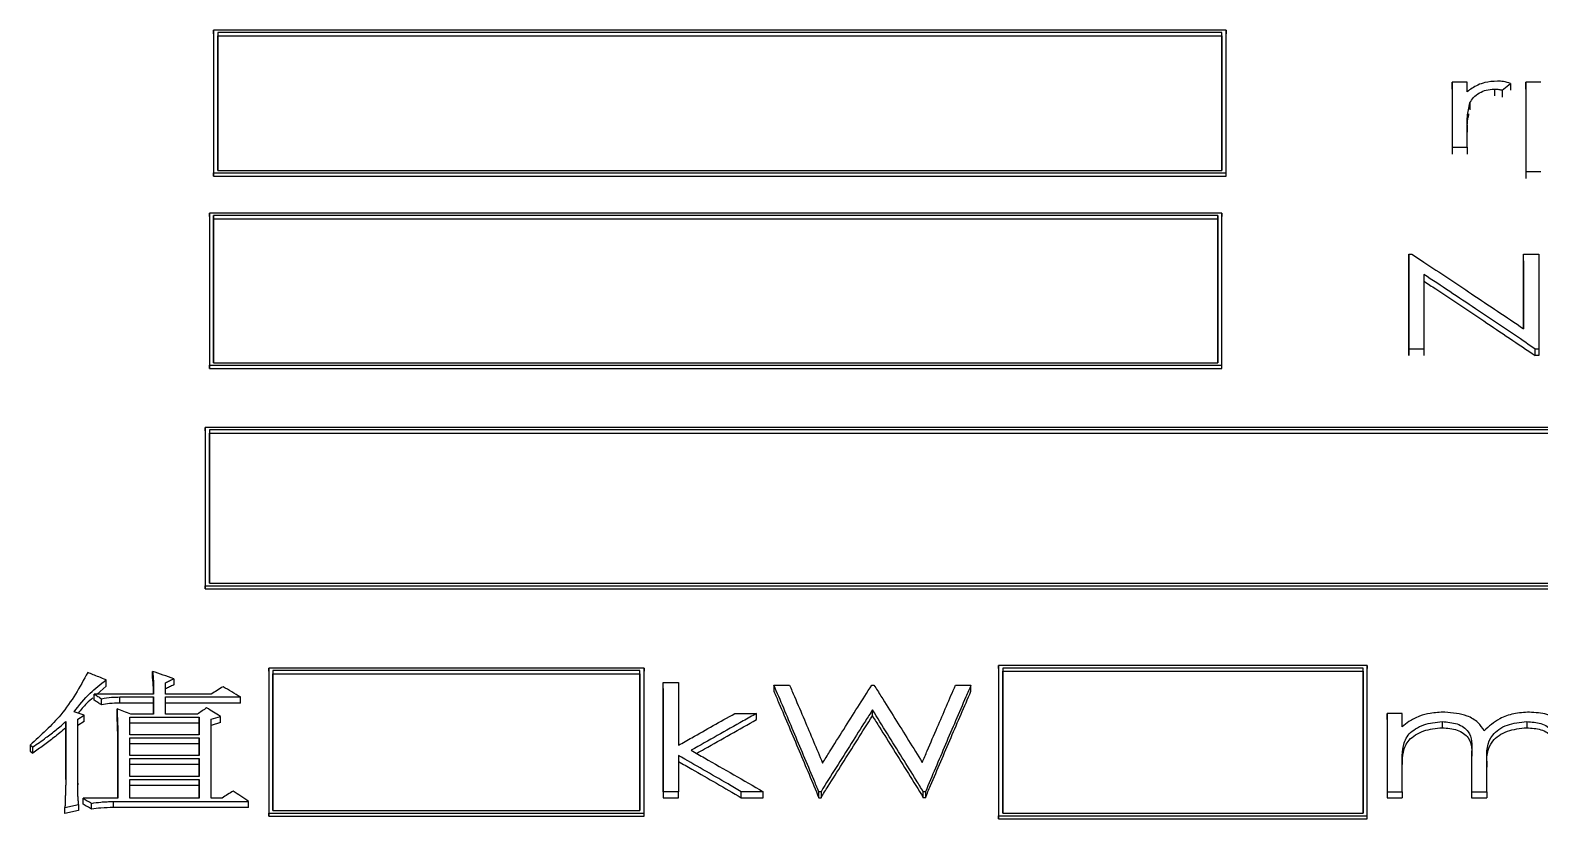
# Model space of a CAD drawing. Header units: millimetres. Extents: x 2063 to 4500, y 825 to 2548.
# Drawn here: x 2688.15 to 2706.02, y 2299.92 to 2309.24 of the extents above; entities that cross this region are included whole.
import ezdxf

# ---------------------------------------------------------------- set-up
doc = ezdxf.new("R2010")
doc.units = ezdxf.units.MM

msp = doc.modelspace()

# ---------------------------------------------------------------- linework, layer by layer
at = {"color": 7, "linetype": 'Continuous', "lineweight": 25}
for p, q in [((2690.323, 2309.203), (2690.323, 2309.244)), ((2702.306, 2309.244), (2690.323, 2309.244)), ((2702.256, 2309.219), (2690.373, 2309.219)), ((2690.373, 2309.178), (2702.256, 2309.177)), ((2702.256, 2309.177), (2702.256, 2309.219)), ((2702.306, 2309.244), (2702.306, 2309.203)), ((2702.306, 2307.519), (2702.306, 2309.203)), ((2704.979, 2308.629), (2704.979, 2307.86)), ((2704.979, 2308.548), (2704.979, 2308.629)), ((2705.158, 2308.629), (2704.979, 2308.629)), ((2705.158, 2308.517), (2705.158, 2308.629)), ((2705.572, 2308.536), (2705.671, 2308.616)), ((2705.671, 2308.616), (2705.671, 2308.535)), ((2705.85, 2308.629), (2705.85, 2307.572)), ((2705.85, 2308.548), (2705.85, 2308.629)), ((2706.03, 2308.629), (2705.85, 2308.629)), ((2704.979, 2308.547), (2704.979, 2307.779)), ((2705.48, 2308.549), (2705.48, 2308.468)), ((2705.572, 2308.536), (2705.572, 2308.454)), ((2705.85, 2308.547), (2705.85, 2307.492)), ((2705.19, 2308.385), (2705.19, 2308.303)), ((2705.158, 2307.86), (2705.158, 2308.121)), ((2705.158, 2308.121), (2705.158, 2308.04)), ((2690.323, 2307.959), (2690.323, 2307.519)), ((2704.979, 2307.86), (2704.979, 2307.78)), ((2704.979, 2307.86), (2705.158, 2307.86)), ((2705.158, 2307.86), (2705.158, 2307.78)), ((2690.323, 2307.519), (2690.323, 2307.559)), ((2690.323, 2307.559), (2702.306, 2307.559)), ((2690.323, 2307.519), (2702.306, 2307.519)), ((2690.373, 2307.586), (2702.256, 2307.586)), ((2702.306, 2307.519), (2702.306, 2307.559)), ((2705.85, 2307.572), (2705.85, 2307.492)), ((2705.85, 2307.572), (2706.03, 2307.572)), ((2690.273, 2307.041), (2690.273, 2307.081)), ((2702.256, 2307.08), (2690.273, 2307.081)), ((2690.273, 2307.041), (2690.273, 2305.243)), ((2702.206, 2307.053), (2690.323, 2307.053)), ((2690.323, 2307.014), (2690.323, 2307.053)), ((2690.323, 2307.014), (2702.206, 2307.013)), ((2702.206, 2307.053), (2702.206, 2307.013)), ((2702.256, 2307.08), (2702.256, 2307.041)), ((2702.256, 2305.243), (2702.256, 2307.041)), ((2704.466, 2305.474), (2704.466, 2306.595)), ((2704.466, 2306.595), (2704.466, 2306.516)), ((2704.466, 2306.595), (2704.503, 2306.595)), ((2704.466, 2306.516), (2704.466, 2305.396)), ((2705.825, 2305.715), (2705.825, 2306.595)), ((2705.825, 2306.595), (2706.004, 2306.595)), ((2705.825, 2306.516), (2705.825, 2306.595)), ((2705.825, 2306.516), (2705.825, 2305.715)), ((2706.004, 2306.595), (2706.004, 2305.474)), ((2704.645, 2306.357), (2704.645, 2305.474)), ((2704.466, 2305.396), (2704.466, 2305.474)), ((2704.645, 2305.474), (2704.466, 2305.474)), ((2704.645, 2305.474), (2704.645, 2305.396)), ((2705.963, 2305.396), (2705.963, 2305.474)), ((2706.004, 2305.474), (2705.963, 2305.474)), ((2706.004, 2305.396), (2705.963, 2305.396)), ((2706.004, 2305.474), (2706.004, 2305.396)), ((2690.273, 2305.243), (2690.273, 2305.282)), ((2690.273, 2305.282), (2702.256, 2305.282)), ((2690.273, 2305.243), (2702.256, 2305.243)), ((2690.323, 2305.31), (2702.206, 2305.31)), ((2702.256, 2305.243), (2702.256, 2305.282)), ((2690.223, 2304.508), (2690.223, 2304.546)), ((2712.356, 2304.546), (2690.223, 2304.546)), ((2712.306, 2304.517), (2690.273, 2304.517)), ((2690.273, 2304.479), (2712.306, 2304.478)), ((2690.223, 2302.898), (2690.223, 2302.638)), ((2690.273, 2302.705), (2712.306, 2302.705)), ((2690.223, 2302.638), (2690.223, 2302.675)), ((2690.223, 2302.675), (2712.356, 2302.675)), ((2690.223, 2302.638), (2712.356, 2302.637)), ((2689.602, 2301.59), (2689.602, 2301.663)), ((2690.976, 2301.665), (2690.976, 2301.702)), ((2690.976, 2301.702), (2690.976, 2299.987)), ((2695.417, 2301.702), (2690.976, 2301.702)), ((2690.976, 2301.665), (2690.976, 2299.951)), ((2695.367, 2301.671), (2691.026, 2301.671)), ((2691.026, 2301.671), (2691.026, 2300.019)), ((2691.026, 2300.019), (2691.026, 2301.635)), ((2691.026, 2301.635), (2695.367, 2301.635)), ((2695.367, 2300.019), (2695.367, 2301.671)), ((2695.367, 2301.635), (2695.367, 2301.671)), ((2695.367, 2301.635), (2695.367, 2300.019)), ((2695.417, 2299.987), (2695.417, 2301.702)), ((2695.417, 2301.702), (2695.417, 2301.665)), ((2695.417, 2299.951), (2695.417, 2301.665)), ((2699.613, 2301.696), (2699.613, 2301.733)), ((2699.613, 2301.733), (2699.613, 2299.955)), ((2703.976, 2301.733), (2699.613, 2301.733)), ((2699.613, 2301.696), (2699.613, 2299.919)), ((2703.926, 2301.702), (2699.663, 2301.702)), ((2699.663, 2301.702), (2699.663, 2299.987)), ((2699.663, 2299.987), (2699.663, 2301.666)), ((2699.663, 2301.666), (2703.926, 2301.666)), ((2703.926, 2299.987), (2703.926, 2301.702)), ((2703.926, 2301.666), (2703.926, 2301.702)), ((2703.926, 2301.666), (2703.926, 2299.987)), ((2703.976, 2299.955), (2703.976, 2301.733)), ((2703.976, 2301.733), (2703.976, 2301.696)), ((2703.976, 2299.919), (2703.976, 2301.696)), ((2689.051, 2301.489), (2688.944, 2301.393)), ((2689.051, 2301.489), (2689.051, 2301.562)), ((2689.754, 2301.393), (2689.754, 2301.528)), ((2689.851, 2301.575), (2689.851, 2301.503)), ((2695.645, 2300.24), (2695.645, 2301.532)), ((2695.645, 2301.46), (2695.645, 2301.532)), ((2695.645, 2301.532), (2695.825, 2301.532)), ((2695.645, 2301.46), (2695.645, 2300.169)), ((2695.825, 2301.532), (2695.825, 2300.789)), ((2696.953, 2301.5), (2696.953, 2301.428)), ((2696.953, 2301.5), (2697.138, 2301.5)), ((2698.112, 2301.5), (2698.138, 2301.5)), ((2699.103, 2301.5), (2699.286, 2301.5)), ((2699.286, 2301.428), (2699.286, 2301.5)), ((2689.613, 2301.393), (2688.91, 2301.393)), ((2688.91, 2301.321), (2688.91, 2301.393)), ((2688.997, 2301.267), (2688.997, 2301.339)), ((2689.213, 2301.36), (2689.613, 2301.36)), ((2689.213, 2301.287), (2689.213, 2301.36)), ((2689.613, 2301.287), (2689.213, 2301.287)), ((2689.613, 2301.36), (2689.613, 2301.157)), ((2689.613, 2301.287), (2689.613, 2301.36)), ((2689.613, 2301.157), (2689.613, 2301.287)), ((2690.295, 2301.393), (2689.754, 2301.393)), ((2689.754, 2301.36), (2690.641, 2301.36)), ((2689.754, 2301.157), (2689.754, 2301.36)), ((2690.641, 2301.287), (2689.754, 2301.287)), ((2690.641, 2301.287), (2690.641, 2301.36)), ((2688.715, 2301.096), (2688.791, 2301.143)), ((2688.715, 2300.413), (2688.715, 2301.096)), ((2688.791, 2301.071), (2688.791, 2301.143)), ((2689.181, 2301.146), (2689.181, 2301.218)), ((2689.332, 2301.123), (2690.154, 2301.123)), ((2689.332, 2300.912), (2689.332, 2301.123)), ((2689.613, 2301.157), (2689.343, 2301.157)), ((2690.132, 2301.157), (2689.754, 2301.157)), ((2690.154, 2301.123), (2690.154, 2300.912)), ((2690.154, 2301.051), (2690.154, 2301.123)), ((2690.295, 2300.165), (2690.295, 2301.096)), ((2690.403, 2301.058), (2690.403, 2301.13)), ((2696.49, 2301.164), (2696.748, 2301.164)), ((2696.748, 2301.092), (2696.748, 2301.164)), ((2698.12, 2301.135), (2698.12, 2301.207)), ((2704.209, 2301.164), (2704.209, 2300.24)), ((2704.209, 2301.092), (2704.209, 2301.164)), ((2704.389, 2301.164), (2704.209, 2301.164)), ((2704.209, 2301.092), (2704.209, 2300.169)), ((2704.389, 2301.005), (2704.389, 2301.164)), ((2688.575, 2301.069), (2688.575, 2300.385)), ((2688.575, 2300.997), (2688.575, 2301.069)), ((2688.575, 2300.385), (2688.575, 2300.997)), ((2688.791, 2301.071), (2688.715, 2301.024)), ((2689.191, 2300.933), (2689.191, 2300.165)), ((2689.191, 2300.861), (2689.191, 2300.933)), ((2690.154, 2301.051), (2689.332, 2301.051)), ((2690.154, 2300.912), (2689.332, 2300.912)), ((2690.154, 2300.912), (2690.154, 2301.051)), ((2690.403, 2301.058), (2690.295, 2301.024)), ((2704.862, 2301.068), (2704.862, 2300.996)), ((2705.863, 2301.068), (2705.863, 2300.996)), ((2688.153, 2300.79), (2688.185, 2300.769)), ((2688.153, 2300.79), (2688.153, 2300.718)), ((2688.185, 2300.697), (2688.185, 2300.769)), ((2689.191, 2300.165), (2689.191, 2300.861)), ((2689.332, 2300.878), (2690.154, 2300.878)), ((2689.332, 2300.666), (2689.332, 2300.878)), ((2690.154, 2300.806), (2689.332, 2300.806)), ((2690.154, 2300.878), (2690.154, 2300.666)), ((2690.154, 2300.806), (2690.154, 2300.878)), ((2690.154, 2300.666), (2690.154, 2300.806)), ((2688.153, 2300.718), (2688.185, 2300.697)), ((2690.154, 2300.666), (2689.332, 2300.666)), ((2689.332, 2300.632), (2690.154, 2300.632)), ((2689.332, 2300.42), (2689.332, 2300.632)), ((2690.154, 2300.561), (2689.332, 2300.561)), ((2690.154, 2300.632), (2690.154, 2300.42)), ((2690.154, 2300.561), (2690.154, 2300.632)), ((2690.154, 2300.42), (2690.154, 2300.561)), ((2695.825, 2300.668), (2695.825, 2300.24)), ((2704.389, 2300.24), (2704.389, 2300.631)), ((2704.389, 2300.631), (2704.389, 2300.56)), ((2705.209, 2300.712), (2705.209, 2300.24)), ((2705.209, 2300.712), (2705.209, 2300.641)), ((2705.209, 2300.641), (2705.209, 2300.169)), ((2705.389, 2300.24), (2705.389, 2300.602)), ((2705.389, 2300.602), (2705.389, 2300.53)), ((2690.154, 2300.42), (2689.332, 2300.42)), ((2689.332, 2300.385), (2690.154, 2300.385)), ((2689.332, 2300.165), (2689.332, 2300.385)), ((2690.154, 2300.385), (2690.154, 2300.165)), ((2690.154, 2300.314), (2690.154, 2300.385)), ((2688.715, 2300.341), (2688.715, 2300.322)), ((2690.154, 2300.314), (2689.332, 2300.314)), ((2690.154, 2300.165), (2690.154, 2300.314)), ((2695.645, 2300.24), (2695.645, 2300.169)), ((2695.825, 2300.24), (2695.645, 2300.24)), ((2695.825, 2300.169), (2695.825, 2300.24)), ((2696.567, 2300.169), (2696.567, 2300.24)), ((2696.825, 2300.24), (2696.567, 2300.24)), ((2696.825, 2300.169), (2696.825, 2300.24)), ((2697.485, 2300.169), (2697.485, 2300.24)), ((2697.511, 2300.24), (2697.485, 2300.24)), ((2697.511, 2300.24), (2697.511, 2300.169)), ((2698.721, 2300.169), (2698.721, 2300.24)), ((2698.747, 2300.24), (2698.721, 2300.24)), ((2698.747, 2300.24), (2698.747, 2300.169)), ((2704.209, 2300.24), (2704.209, 2300.169)), ((2704.209, 2300.24), (2704.389, 2300.24)), ((2704.389, 2300.24), (2704.389, 2300.169)), ((2705.209, 2300.24), (2705.209, 2300.169)), ((2705.209, 2300.24), (2705.389, 2300.24)), ((2705.389, 2300.24), (2705.389, 2300.169)), ((2688.564, 2300.054), (2688.726, 2300.089)), ((2688.564, 2299.983), (2688.564, 2300.054)), ((2688.726, 2300.018), (2688.564, 2299.983)), ((2688.726, 2300.089), (2688.726, 2300.018)), ((2689.191, 2300.165), (2688.78, 2300.165)), ((2688.78, 2300.094), (2688.78, 2300.165)), ((2688.878, 2300.032), (2688.878, 2300.102)), ((2689.137, 2300.052), (2689.137, 2300.123)), ((2690.738, 2300.052), (2689.137, 2300.052)), ((2690.154, 2300.165), (2689.332, 2300.165)), ((2690.425, 2300.165), (2690.295, 2300.165)), ((2690.738, 2300.052), (2690.738, 2300.123)), ((2691.026, 2300.019), (2695.367, 2300.019)), ((2695.645, 2300.169), (2695.825, 2300.169)), ((2696.567, 2300.169), (2696.825, 2300.169)), ((2697.485, 2300.169), (2697.511, 2300.169)), ((2698.747, 2300.169), (2698.721, 2300.169)), ((2704.209, 2300.169), (2704.389, 2300.169)), ((2705.209, 2300.169), (2705.389, 2300.169)), ((2690.976, 2299.951), (2690.976, 2299.987)), ((2690.976, 2299.987), (2695.417, 2299.987)), ((2690.976, 2299.951), (2695.417, 2299.951)), ((2695.417, 2299.951), (2695.417, 2299.987)), ((2699.613, 2299.919), (2699.613, 2299.955)), ((2699.613, 2299.955), (2703.976, 2299.955)), ((2699.613, 2299.919), (2703.976, 2299.919)), ((2699.663, 2299.987), (2703.926, 2299.987)), ((2703.976, 2299.919), (2703.976, 2299.955))]:
    msp.add_line(p, q, dxfattribs=at)
at = {"color": 7, "linetype": 'Continuous', "lineweight": 25, "flags": 128}
for points in [[(2688.791, 2301.143), (2688.746, 2301.159), (2688.709, 2301.171), (2688.672, 2301.184)], [(2690.295, 2301.096), (2690.349, 2301.113), (2690.403, 2301.13)], [(2689.137, 2300.123), (2689.732, 2300.123), (2690.738, 2300.123)]]:
    msp.add_lwpolyline(points, dxfattribs=at)
at = {"color": 7, "linetype": 'Continuous', "lineweight": 25}
for points, knots in [([(2690.323, 2309.244), (2690.323, 2309.08), (2690.323, 2308.75), (2690.323, 2308.189), (2690.323, 2307.788), (2690.323, 2307.559)], [0, 0, 0, 0, 0.300085, 0.60017, 1, 1, 1, 1]), ([(2690.373, 2309.219), (2690.373, 2309.054), (2690.373, 2308.724), (2690.373, 2308.181), (2690.373, 2307.797), (2690.373, 2307.586)], [0, 0, 0, 0, 0.30968, 0.61936, 1, 1, 1, 1]), ([(2690.373, 2307.586), (2690.373, 2307.711), (2690.373, 2307.976), (2690.373, 2308.51), (2690.373, 2308.911), (2690.373, 2309.178)], [0, 0, 0, 0, 0.231444, 0.487696, 1, 1, 1, 1]), ([(2702.256, 2307.586), (2702.256, 2307.758), (2702.256, 2308.102), (2702.256, 2308.648), (2702.256, 2309.016), (2702.256, 2309.219)], [0, 0, 0, 0, 0.30968, 0.619361, 1, 1, 1, 1]), ([(2702.256, 2309.177), (2702.256, 2309.044), (2702.256, 2308.778), (2702.256, 2308.251), (2702.256, 2307.849), (2702.256, 2307.586)], [0, 0, 0, 0, 0.256293, 0.512586, 1, 1, 1, 1]), ([(2702.306, 2307.559), (2702.306, 2307.731), (2702.306, 2308.076), (2702.306, 2308.639), (2702.306, 2309.024), (2702.306, 2309.244)], [0, 0, 0, 0, 0.3000853, 0.6001706, 1, 1, 1, 1]), ([(2705.515, 2308.643), (2705.464, 2308.639), (2705.381, 2308.633), (2705.283, 2308.598), (2705.214, 2308.56), (2705.177, 2308.532), (2705.158, 2308.517)], [0, 0, 0, 0, 0.347887, 0.569141, 0.786135, 1, 1, 1, 1]), ([(2705.671, 2308.616), (2705.643, 2308.624), (2705.594, 2308.639), (2705.539, 2308.641), (2705.515, 2308.643)], [0, 0, 0, 0, 0.556713, 1, 1, 1, 1]), ([(2705.19, 2308.385), (2705.203, 2308.406), (2705.228, 2308.45), (2705.294, 2308.503), (2705.381, 2308.541), (2705.447, 2308.546), (2705.48, 2308.549)], [0, 0, 0, 0, 0.27091, 0.546501, 0.770523, 1, 1, 1, 1]), ([(2705.48, 2308.549), (2705.498, 2308.548), (2705.53, 2308.546), (2705.559, 2308.539), (2705.572, 2308.536)], [0, 0, 0, 0, 0.5616049, 1, 1, 1, 1]), ([(2705.158, 2308.121), (2705.158, 2308.155), (2705.157, 2308.244), (2705.178, 2308.331), (2705.19, 2308.385)], [0, 0, 0, 0, 0.385324, 1, 1, 1, 1]), ([(2705.159, 2308.091), (2705.159, 2308.126), (2705.159, 2308.181), (2705.174, 2308.235), (2705.179, 2308.254)], [0, 0, 0, 0, 0.648237, 1, 1, 1, 1]), ([(2690.273, 2307.081), (2690.273, 2306.904), (2690.273, 2306.552), (2690.273, 2305.953), (2690.273, 2305.526), (2690.273, 2305.282)], [0, 0, 0, 0, 0.300085, 0.60017, 1, 1, 1, 1]), ([(2690.323, 2307.053), (2690.323, 2306.877), (2690.323, 2306.524), (2690.323, 2305.944), (2690.323, 2305.536), (2690.323, 2305.31)], [0, 0, 0, 0, 0.30968, 0.61936, 1, 1, 1, 1]), ([(2690.323, 2305.31), (2690.323, 2305.445), (2690.323, 2305.729), (2690.323, 2306.3), (2690.323, 2306.728), (2690.323, 2307.014)], [0, 0, 0, 0, 0.2332649, 0.4889095, 1, 1, 1, 1]), ([(2702.206, 2305.31), (2702.206, 2305.494), (2702.206, 2305.86), (2702.206, 2306.442), (2702.206, 2306.836), (2702.206, 2307.053)], [0, 0, 0, 0, 0.30968, 0.619361, 1, 1, 1, 1]), ([(2702.206, 2307.013), (2702.206, 2306.871), (2702.206, 2306.587), (2702.206, 2306.022), (2702.206, 2305.592), (2702.206, 2305.31)], [0, 0, 0, 0, 0.255678, 0.511356, 1, 1, 1, 1]), ([(2702.256, 2305.282), (2702.256, 2305.465), (2702.256, 2305.832), (2702.256, 2306.433), (2702.256, 2306.845), (2702.256, 2307.08)], [0, 0, 0, 0, 0.300085, 0.600171, 1, 1, 1, 1]), ([(2704.503, 2306.595), (2704.551, 2306.564), (2704.786, 2306.409), (2705.227, 2306.117), (2705.62, 2305.853), (2705.825, 2305.715)], [0, 0, 0, 0, 0.107009, 0.535045, 1, 1, 1, 1]), ([(2705.963, 2305.474), (2705.916, 2305.506), (2705.681, 2305.665), (2705.241, 2305.961), (2704.849, 2306.222), (2704.645, 2306.357)], [0, 0, 0, 0, 0.107249, 0.536248, 1, 1, 1, 1]), ([(2704.645, 2306.278), (2704.692, 2306.247), (2704.928, 2306.091), (2705.368, 2305.798), (2705.76, 2305.533), (2705.963, 2305.396)], [0, 0, 0, 0, 0.107324, 0.536623, 1, 1, 1, 1]), ([(2690.223, 2304.546), (2690.223, 2304.362), (2690.223, 2303.994), (2690.223, 2303.372), (2690.223, 2302.928), (2690.223, 2302.675)], [0, 0, 0, 0, 0.300081, 0.600162, 1, 1, 1, 1]), ([(2690.273, 2304.517), (2690.273, 2304.333), (2690.273, 2303.965), (2690.273, 2303.362), (2690.273, 2302.938), (2690.273, 2302.705)], [0, 0, 0, 0, 0.309921, 0.619841, 1, 1, 1, 1]), ([(2690.273, 2302.705), (2690.273, 2302.846), (2690.273, 2303.141), (2690.273, 2303.735), (2690.273, 2304.181), (2690.273, 2304.479)], [0, 0, 0, 0, 0.234587, 0.489783, 1, 1, 1, 1]), ([(2688.834, 2301.649), (2688.74, 2301.478), (2688.57, 2301.171), (2688.281, 2300.907), (2688.153, 2300.79)], [0, 0, 0, 0, 0.556051, 1, 1, 1, 1]), ([(2689.051, 2301.562), (2689.022, 2301.574), (2688.971, 2301.594), (2688.899, 2301.623), (2688.856, 2301.641), (2688.834, 2301.649)], [0, 0, 0, 0, 0.402372, 0.701186, 1, 1, 1, 1]), ([(2689.602, 2301.663), (2689.604, 2301.638), (2689.609, 2301.588), (2689.612, 2301.499), (2689.613, 2301.434), (2689.613, 2301.393)], [0, 0, 0, 0, 0.276869, 0.553757, 1, 1, 1, 1]), ([(2689.851, 2301.575), (2689.81, 2301.59), (2689.727, 2301.619), (2689.644, 2301.648), (2689.602, 2301.663)], [0, 0, 0, 0, 0.499999, 1, 1, 1, 1]), ([(2688.672, 2301.184), (2688.731, 2301.26), (2688.838, 2301.396), (2688.985, 2301.511), (2689.051, 2301.562)], [0, 0, 0, 0, 0.5582906, 1, 1, 1, 1]), ([(2689.612, 2301.393), (2689.612, 2301.394), (2689.612, 2301.42), (2689.611, 2301.485), (2689.606, 2301.55), (2689.602, 2301.59)], [0, 0, 0, 0, 0.01134, 0.390566, 1, 1, 1, 1]), ([(2689.754, 2301.528), (2689.77, 2301.536), (2689.803, 2301.552), (2689.835, 2301.567), (2689.851, 2301.575)], [0, 0, 0, 0, 0.500001, 1, 1, 1, 1]), ([(2689.851, 2301.503), (2689.835, 2301.495), (2689.803, 2301.479), (2689.77, 2301.463), (2689.754, 2301.456)], [0, 0, 0, 0, 0.5, 1, 1, 1, 1]), ([(2690.435, 2301.481), (2690.412, 2301.467), (2690.365, 2301.437), (2690.318, 2301.408), (2690.295, 2301.393)], [0, 0, 0, 0, 0.499999, 1, 1, 1, 1]), ([(2690.641, 2301.36), (2690.607, 2301.38), (2690.538, 2301.42), (2690.47, 2301.461), (2690.435, 2301.481)], [0, 0, 0, 0, 0.5, 1, 1, 1, 1]), ([(2697.485, 2300.24), (2697.465, 2300.288), (2697.365, 2300.527), (2697.188, 2300.949), (2697.031, 2301.318), (2696.953, 2301.5)], [0, 0, 0, 0, 0.1124832, 0.5624214, 1, 1, 1, 1]), ([(2697.138, 2301.5), (2697.158, 2301.455), (2697.217, 2301.318), (2697.311, 2301.096), (2697.422, 2300.835), (2697.494, 2300.665), (2697.53, 2300.579)], [0, 0, 0, 0, 0.149662, 0.448988, 0.724491, 1, 1, 1, 1]), ([(2697.53, 2300.579), (2697.558, 2300.624), (2697.641, 2300.756), (2697.779, 2300.976), (2697.946, 2301.239), (2698.057, 2301.413), (2698.112, 2301.5)], [0, 0, 0, 0, 0.1429198, 0.4287597, 0.714377, 1, 1, 1, 1]), ([(2698.138, 2301.5), (2698.166, 2301.457), (2698.248, 2301.326), (2698.384, 2301.109), (2698.547, 2300.847), (2698.655, 2300.673), (2698.709, 2300.586)], [0, 0, 0, 0, 0.1441148, 0.4323449, 0.7161696, 1, 1, 1, 1]), ([(2698.709, 2300.586), (2698.729, 2300.632), (2698.788, 2300.771), (2698.884, 2300.993), (2698.995, 2301.251), (2699.067, 2301.417), (2699.103, 2301.5)], [0, 0, 0, 0, 0.150485, 0.451455, 0.725725, 1, 1, 1, 1]), ([(2699.286, 2301.5), (2699.266, 2301.454), (2699.165, 2301.221), (2698.985, 2300.802), (2698.826, 2300.426), (2698.747, 2300.24)], [0, 0, 0, 0, 0.112359, 0.561802, 1, 1, 1, 1]), ([(2688.895, 2301.35), (2688.871, 2301.329), (2688.804, 2301.272), (2688.753, 2301.208), (2688.721, 2301.167)], [0, 0, 0, 0, 0.373283, 1, 1, 1, 1]), ([(2688.91, 2301.393), (2688.925, 2301.385), (2688.953, 2301.367), (2688.982, 2301.349), (2688.997, 2301.339)], [0, 0, 0, 0, 0.4999996, 1, 1, 1, 1]), ([(2688.997, 2301.267), (2688.982, 2301.276), (2688.953, 2301.294), (2688.925, 2301.312), (2688.91, 2301.321)], [0, 0, 0, 0, 0.500002, 1, 1, 1, 1]), ([(2688.997, 2301.339), (2689.036, 2301.346), (2689.108, 2301.358), (2689.181, 2301.359), (2689.213, 2301.36)], [0, 0, 0, 0, 0.558835, 1, 1, 1, 1]), ([(2689.213, 2301.287), (2689.172, 2301.287), (2689.099, 2301.285), (2689.028, 2301.273), (2688.997, 2301.267)], [0, 0, 0, 0, 0.561085, 1, 1, 1, 1]), ([(2696.953, 2301.428), (2696.973, 2301.381), (2697.073, 2301.148), (2697.25, 2300.73), (2697.408, 2300.354), (2697.485, 2300.169)], [0, 0, 0, 0, 0.112618, 0.563095, 1, 1, 1, 1]), ([(2698.747, 2300.169), (2698.767, 2300.217), (2698.868, 2300.456), (2699.048, 2300.877), (2699.208, 2301.246), (2699.286, 2301.428)], [0, 0, 0, 0, 0.112494, 0.562474, 1, 1, 1, 1]), ([(2689.181, 2301.218), (2689.181, 2301.216), (2689.181, 2301.211), (2689.181, 2301.206), (2689.181, 2301.202), (2689.181, 2301.197), (2689.182, 2301.193), (2689.182, 2301.189), (2689.182, 2301.184), (2689.182, 2301.18), (2689.182, 2301.176), (2689.182, 2301.171), (2689.182, 2301.167), (2689.183, 2301.161), (2689.183, 2301.157), (2689.183, 2301.153), (2689.183, 2301.148), (2689.183, 2301.141), (2689.184, 2301.132), (2689.184, 2301.123), (2689.184, 2301.115), (2689.185, 2301.106), (2689.185, 2301.097), (2689.185, 2301.089), (2689.186, 2301.08), (2689.186, 2301.069), (2689.187, 2301.06), (2689.187, 2301.052), (2689.187, 2301.043), (2689.188, 2301.034), (2689.188, 2301.026), (2689.188, 2301.017), (2689.189, 2301.008), (2689.189, 2301), (2689.189, 2300.993), (2689.189, 2300.987), (2689.19, 2300.98), (2689.19, 2300.975), (2689.19, 2300.97), (2689.19, 2300.966), (2689.19, 2300.961), (2689.19, 2300.957), (2689.191, 2300.953), (2689.191, 2300.948), (2689.191, 2300.943), (2689.191, 2300.938), (2689.191, 2300.935), (2689.191, 2300.933)], [0, 0, 0, 0, 0.022858, 0.045716, 0.057145, 0.068574, 0.091432, 0.102861, 0.11429, 0.137148, 0.148577, 0.160006, 0.182864, 0.194293, 0.217151, 0.22858, 0.240009, 0.262867, 0.308583, 0.331441, 0.354299, 0.400015, 0.422873, 0.445731, 0.491447, 0.514305, 0.560021, 0.582879, 0.605737, 0.651453, 0.674311, 0.697169, 0.742885, 0.765743, 0.788601, 0.811459, 0.834317, 0.857175, 0.868604, 0.880033, 0.90289, 0.914319, 0.925748, 0.948606, 0.960035, 0.980018, 1, 1, 1, 1]), ([(2689.343, 2301.157), (2689.316, 2301.167), (2689.262, 2301.187), (2689.208, 2301.208), (2689.181, 2301.218)], [0, 0, 0, 0, 0.5, 1, 1, 1, 1]), ([(2689.191, 2300.861), (2689.19, 2300.896), (2689.188, 2300.961), (2689.184, 2301.055), (2689.182, 2301.116), (2689.181, 2301.146)], [0, 0, 0, 0, 0.366196, 0.683098, 1, 1, 1, 1]), ([(2690.241, 2301.231), (2690.223, 2301.219), (2690.187, 2301.194), (2690.151, 2301.169), (2690.132, 2301.157)], [0, 0, 0, 0, 0.499999, 1, 1, 1, 1]), ([(2690.403, 2301.13), (2690.376, 2301.147), (2690.322, 2301.181), (2690.268, 2301.214), (2690.241, 2301.231)], [0, 0, 0, 0, 0.4999992, 1, 1, 1, 1]), ([(2695.825, 2300.789), (2695.877, 2300.819), (2696.014, 2300.896), (2696.236, 2301.021), (2696.405, 2301.117), (2696.49, 2301.164)], [0, 0, 0, 0, 0.236113, 0.618056, 1, 1, 1, 1]), ([(2696.748, 2301.164), (2696.695, 2301.135), (2696.541, 2301.048), (2696.283, 2300.903), (2696.079, 2300.787), (2695.976, 2300.729)], [0, 0, 0, 0, 0.203788, 0.601893, 1, 1, 1, 1]), ([(2696.039, 2300.693), (2696.071, 2300.71), (2696.204, 2300.786), (2696.441, 2300.919), (2696.645, 2301.035), (2696.748, 2301.092)], [0, 0, 0, 0, 0.133273, 0.566636, 1, 1, 1, 1]), ([(2698.12, 2301.207), (2698.092, 2301.163), (2698.008, 2301.031), (2697.865, 2300.805), (2697.69, 2300.527), (2697.57, 2300.336), (2697.511, 2300.24)], [0, 0, 0, 0, 0.13729, 0.411869, 0.705931, 1, 1, 1, 1]), ([(2697.511, 2300.169), (2697.539, 2300.214), (2697.622, 2300.348), (2697.766, 2300.576), (2697.941, 2300.853), (2698.06, 2301.041), (2698.12, 2301.135)], [0, 0, 0, 0, 0.137439, 0.412318, 0.706156, 1, 1, 1, 1]), ([(2698.721, 2300.24), (2698.694, 2300.285), (2698.611, 2300.419), (2698.469, 2300.648), (2698.296, 2300.925), (2698.179, 2301.113), (2698.12, 2301.207)], [0, 0, 0, 0, 0.137552, 0.412656, 0.706324, 1, 1, 1, 1]), ([(2698.12, 2301.135), (2698.147, 2301.091), (2698.23, 2300.959), (2698.372, 2300.733), (2698.545, 2300.455), (2698.663, 2300.265), (2698.721, 2300.169)], [0, 0, 0, 0, 0.137702, 0.413107, 0.70655, 1, 1, 1, 1]), ([(2704.592, 2301.134), (2704.549, 2301.113), (2704.472, 2301.077), (2704.414, 2301.027), (2704.389, 2301.005)], [0, 0, 0, 0, 0.564241, 1, 1, 1, 1]), ([(2704.893, 2301.18), (2704.834, 2301.178), (2704.73, 2301.174), (2704.634, 2301.146), (2704.592, 2301.134)], [0, 0, 0, 0, 0.5624379, 1, 1, 1, 1]), ([(2705.358, 2300.959), (2705.337, 2300.994), (2705.293, 2301.064), (2705.133, 2301.159), (2704.985, 2301.172), (2704.893, 2301.18)], [0, 0, 0, 0, 0.269907, 0.547967, 1, 1, 1, 1]), ([(2705.894, 2301.18), (2705.831, 2301.176), (2705.707, 2301.168), (2705.508, 2301.098), (2705.414, 2301.011), (2705.358, 2300.959)], [0, 0, 0, 0, 0.288581, 0.57183, 1, 1, 1, 1]), ([(2706.389, 2300.743), (2706.388, 2300.8), (2706.385, 2300.915), (2706.295, 2301.072), (2706.105, 2301.166), (2705.965, 2301.175), (2705.894, 2301.18)], [0, 0, 0, 0, 0.270601, 0.542796, 0.767549, 1, 1, 1, 1]), ([(2688.185, 2300.769), (2688.238, 2300.805), (2688.332, 2300.871), (2688.46, 2300.972), (2688.537, 2301.036), (2688.575, 2301.069)], [0, 0, 0, 0, 0.38007, 0.689866, 1, 1, 1, 1]), ([(2688.575, 2300.997), (2688.528, 2300.957), (2688.443, 2300.885), (2688.313, 2300.786), (2688.228, 2300.727), (2688.185, 2300.697)], [0, 0, 0, 0, 0.380303, 0.689878, 1, 1, 1, 1]), ([(2704.389, 2300.631), (2704.39, 2300.681), (2704.393, 2300.781), (2704.445, 2300.907), (2704.544, 2300.986), (2704.67, 2301.049), (2704.786, 2301.06), (2704.862, 2301.068)], [0, 0, 0, 0, 0.241257, 0.4833865, 0.613214, 0.7463276, 1, 1, 1, 1]), ([(2704.389, 2300.56), (2704.39, 2300.609), (2704.393, 2300.709), (2704.445, 2300.835), (2704.544, 2300.914), (2704.67, 2300.977), (2704.786, 2300.988), (2704.862, 2300.996)], [0, 0, 0, 0, 0.24113, 0.483163, 0.612992, 0.746152, 1, 1, 1, 1]), ([(2704.862, 2301.068), (2704.923, 2301.063), (2705.017, 2301.056), (2705.119, 2301.005), (2705.221, 2300.901), (2705.214, 2300.796), (2705.209, 2300.712)], [0, 0, 0, 0, 0.25507, 0.388384, 0.517307, 1, 1, 1, 1]), ([(2704.862, 2300.996), (2704.923, 2300.991), (2705.017, 2300.984), (2705.119, 2300.933), (2705.221, 2300.83), (2705.214, 2300.724), (2705.209, 2300.641)], [0, 0, 0, 0, 0.25526, 0.388622, 0.517537, 1, 1, 1, 1]), ([(2705.389, 2300.602), (2705.388, 2300.711), (2705.388, 2300.85), (2705.531, 2300.98), (2705.661, 2301.048), (2705.783, 2301.06), (2705.863, 2301.068)], [0, 0, 0, 0, 0.4822, 0.612023, 0.745366, 1, 1, 1, 1]), ([(2705.389, 2300.53), (2705.388, 2300.64), (2705.388, 2300.778), (2705.531, 2300.908), (2705.662, 2300.976), (2705.783, 2300.988), (2705.863, 2300.996)], [0, 0, 0, 0, 0.481974, 0.611795, 0.745183, 1, 1, 1, 1]), ([(2705.863, 2301.068), (2705.921, 2301.064), (2706.009, 2301.058), (2706.108, 2301.014), (2706.183, 2300.953), (2706.207, 2300.855), (2706.209, 2300.781), (2706.209, 2300.743)], [0, 0, 0, 0, 0.2547873, 0.3882784, 0.5177155, 0.7588147, 1, 1, 1, 1]), ([(2705.863, 2300.996), (2705.921, 2300.992), (2706.009, 2300.986), (2706.108, 2300.942), (2706.183, 2300.881), (2706.207, 2300.784), (2706.209, 2300.709), (2706.209, 2300.672)], [0, 0, 0, 0, 0.25497, 0.388514, 0.517951, 0.758942, 1, 1, 1, 1]), ([(2695.976, 2300.729), (2696.029, 2300.699), (2696.196, 2300.603), (2696.479, 2300.44), (2696.71, 2300.307), (2696.825, 2300.24)], [0, 0, 0, 0, 0.184797, 0.592397, 1, 1, 1, 1]), ([(2696.567, 2300.24), (2696.515, 2300.271), (2696.365, 2300.357), (2696.118, 2300.5), (2695.922, 2300.612), (2695.825, 2300.668)], [0, 0, 0, 0, 0.210801, 0.6054, 1, 1, 1, 1]), ([(2695.825, 2300.597), (2695.877, 2300.567), (2696.027, 2300.481), (2696.274, 2300.339), (2696.47, 2300.226), (2696.567, 2300.169)], [0, 0, 0, 0, 0.210912, 0.605455, 1, 1, 1, 1]), ([(2688.575, 2300.385), (2688.575, 2300.383), (2688.575, 2300.377), (2688.574, 2300.371), (2688.574, 2300.366), (2688.574, 2300.361), (2688.574, 2300.356), (2688.574, 2300.351), (2688.574, 2300.346), (2688.573, 2300.34), (2688.573, 2300.335), (2688.573, 2300.33), (2688.573, 2300.324), (2688.573, 2300.316), (2688.572, 2300.306), (2688.572, 2300.296), (2688.572, 2300.286), (2688.571, 2300.275), (2688.571, 2300.265), (2688.571, 2300.255), (2688.57, 2300.245), (2688.57, 2300.234), (2688.57, 2300.224), (2688.569, 2300.214), (2688.569, 2300.204), (2688.569, 2300.193), (2688.568, 2300.186), (2688.568, 2300.178), (2688.568, 2300.17), (2688.568, 2300.163), (2688.567, 2300.155), (2688.567, 2300.149), (2688.567, 2300.144), (2688.567, 2300.138), (2688.567, 2300.133), (2688.566, 2300.128), (2688.566, 2300.123), (2688.566, 2300.118), (2688.566, 2300.113), (2688.566, 2300.108), (2688.566, 2300.103), (2688.565, 2300.097), (2688.565, 2300.092), (2688.565, 2300.087), (2688.565, 2300.082), (2688.565, 2300.077), (2688.565, 2300.072), (2688.564, 2300.067), (2688.564, 2300.061), (2688.564, 2300.057), (2688.564, 2300.054)], [0, 0, 0, 0, 0.023174, 0.046349, 0.057936, 0.069523, 0.092698, 0.104285, 0.115872, 0.139047, 0.150634, 0.162221, 0.185396, 0.20857, 0.231745, 0.278094, 0.301268, 0.324442, 0.370791, 0.393966, 0.41714, 0.463489, 0.486664, 0.509838, 0.556187, 0.579362, 0.602536, 0.625711, 0.648885, 0.672059, 0.695234, 0.718408, 0.729996, 0.741583, 0.764757, 0.776345, 0.787932, 0.811106, 0.822693, 0.834281, 0.857455, 0.869042, 0.88063, 0.903804, 0.915391, 0.926979, 0.950153, 0.96174, 0.973327, 1, 1, 1, 1]), ([(2688.726, 2300.089), (2688.726, 2300.091), (2688.726, 2300.096), (2688.725, 2300.106), (2688.724, 2300.116), (2688.723, 2300.126), (2688.722, 2300.133), (2688.722, 2300.138), (2688.721, 2300.143), (2688.721, 2300.149), (2688.72, 2300.156), (2688.72, 2300.167), (2688.719, 2300.177), (2688.718, 2300.187), (2688.718, 2300.197), (2688.718, 2300.207), (2688.717, 2300.217), (2688.717, 2300.227), (2688.716, 2300.237), (2688.716, 2300.247), (2688.716, 2300.257), (2688.716, 2300.267), (2688.716, 2300.277), (2688.715, 2300.287), (2688.715, 2300.297), (2688.715, 2300.307), (2688.715, 2300.315), (2688.715, 2300.323), (2688.715, 2300.329), (2688.715, 2300.335), (2688.715, 2300.34), (2688.715, 2300.345), (2688.715, 2300.35), (2688.715, 2300.355), (2688.715, 2300.36), (2688.715, 2300.365), (2688.715, 2300.37), (2688.715, 2300.375), (2688.715, 2300.38), (2688.715, 2300.385), (2688.715, 2300.39), (2688.715, 2300.395), (2688.715, 2300.4), (2688.715, 2300.407), (2688.715, 2300.41), (2688.715, 2300.413)], [0, 0, 0, 0, 0.0232736, 0.0465473, 0.0930947, 0.1163684, 0.1396421, 0.151279, 0.1629158, 0.1861895, 0.2094632, 0.2327369, 0.2792845, 0.3025582, 0.3258319, 0.3723795, 0.3956532, 0.4189269, 0.4654744, 0.4887481, 0.5120218, 0.5585692, 0.5818429, 0.6051166, 0.651664, 0.6749377, 0.6982114, 0.7214851, 0.7447588, 0.7563956, 0.7796693, 0.7913062, 0.802943, 0.8262167, 0.8378536, 0.8494904, 0.8727641, 0.8844009, 0.8960378, 0.9193114, 0.9309483, 0.9425851, 0.9658588, 0.9774957, 1, 1, 1, 1]), ([(2690.554, 2300.247), (2690.533, 2300.234), (2690.489, 2300.206), (2690.446, 2300.178), (2690.425, 2300.165)], [0, 0, 0, 0, 0.499999, 1, 1, 1, 1]), ([(2690.738, 2300.123), (2690.708, 2300.144), (2690.646, 2300.185), (2690.585, 2300.227), (2690.554, 2300.247)], [0, 0, 0, 0, 0.5, 1, 1, 1, 1]), ([(2688.78, 2300.165), (2688.797, 2300.154), (2688.829, 2300.133), (2688.861, 2300.113), (2688.878, 2300.102)], [0, 0, 0, 0, 0.499999, 1, 1, 1, 1]), ([(2688.878, 2300.032), (2688.861, 2300.042), (2688.829, 2300.063), (2688.797, 2300.083), (2688.78, 2300.094)], [0, 0, 0, 0, 0.500001, 1, 1, 1, 1]), ([(2688.878, 2300.102), (2688.914, 2300.108), (2688.975, 2300.117), (2689.062, 2300.122), (2689.112, 2300.123), (2689.137, 2300.123)], [0, 0, 0, 0, 0.425218, 0.711978, 1, 1, 1, 1]), ([(2689.137, 2300.052), (2689.088, 2300.051), (2689.001, 2300.05), (2688.915, 2300.037), (2688.878, 2300.032)], [0, 0, 0, 0, 0.560746, 1, 1, 1, 1])]:
    msp.add_open_spline(points, degree=3, knots=knots, dxfattribs=at)

doc.saveas('drawing.dxf')
